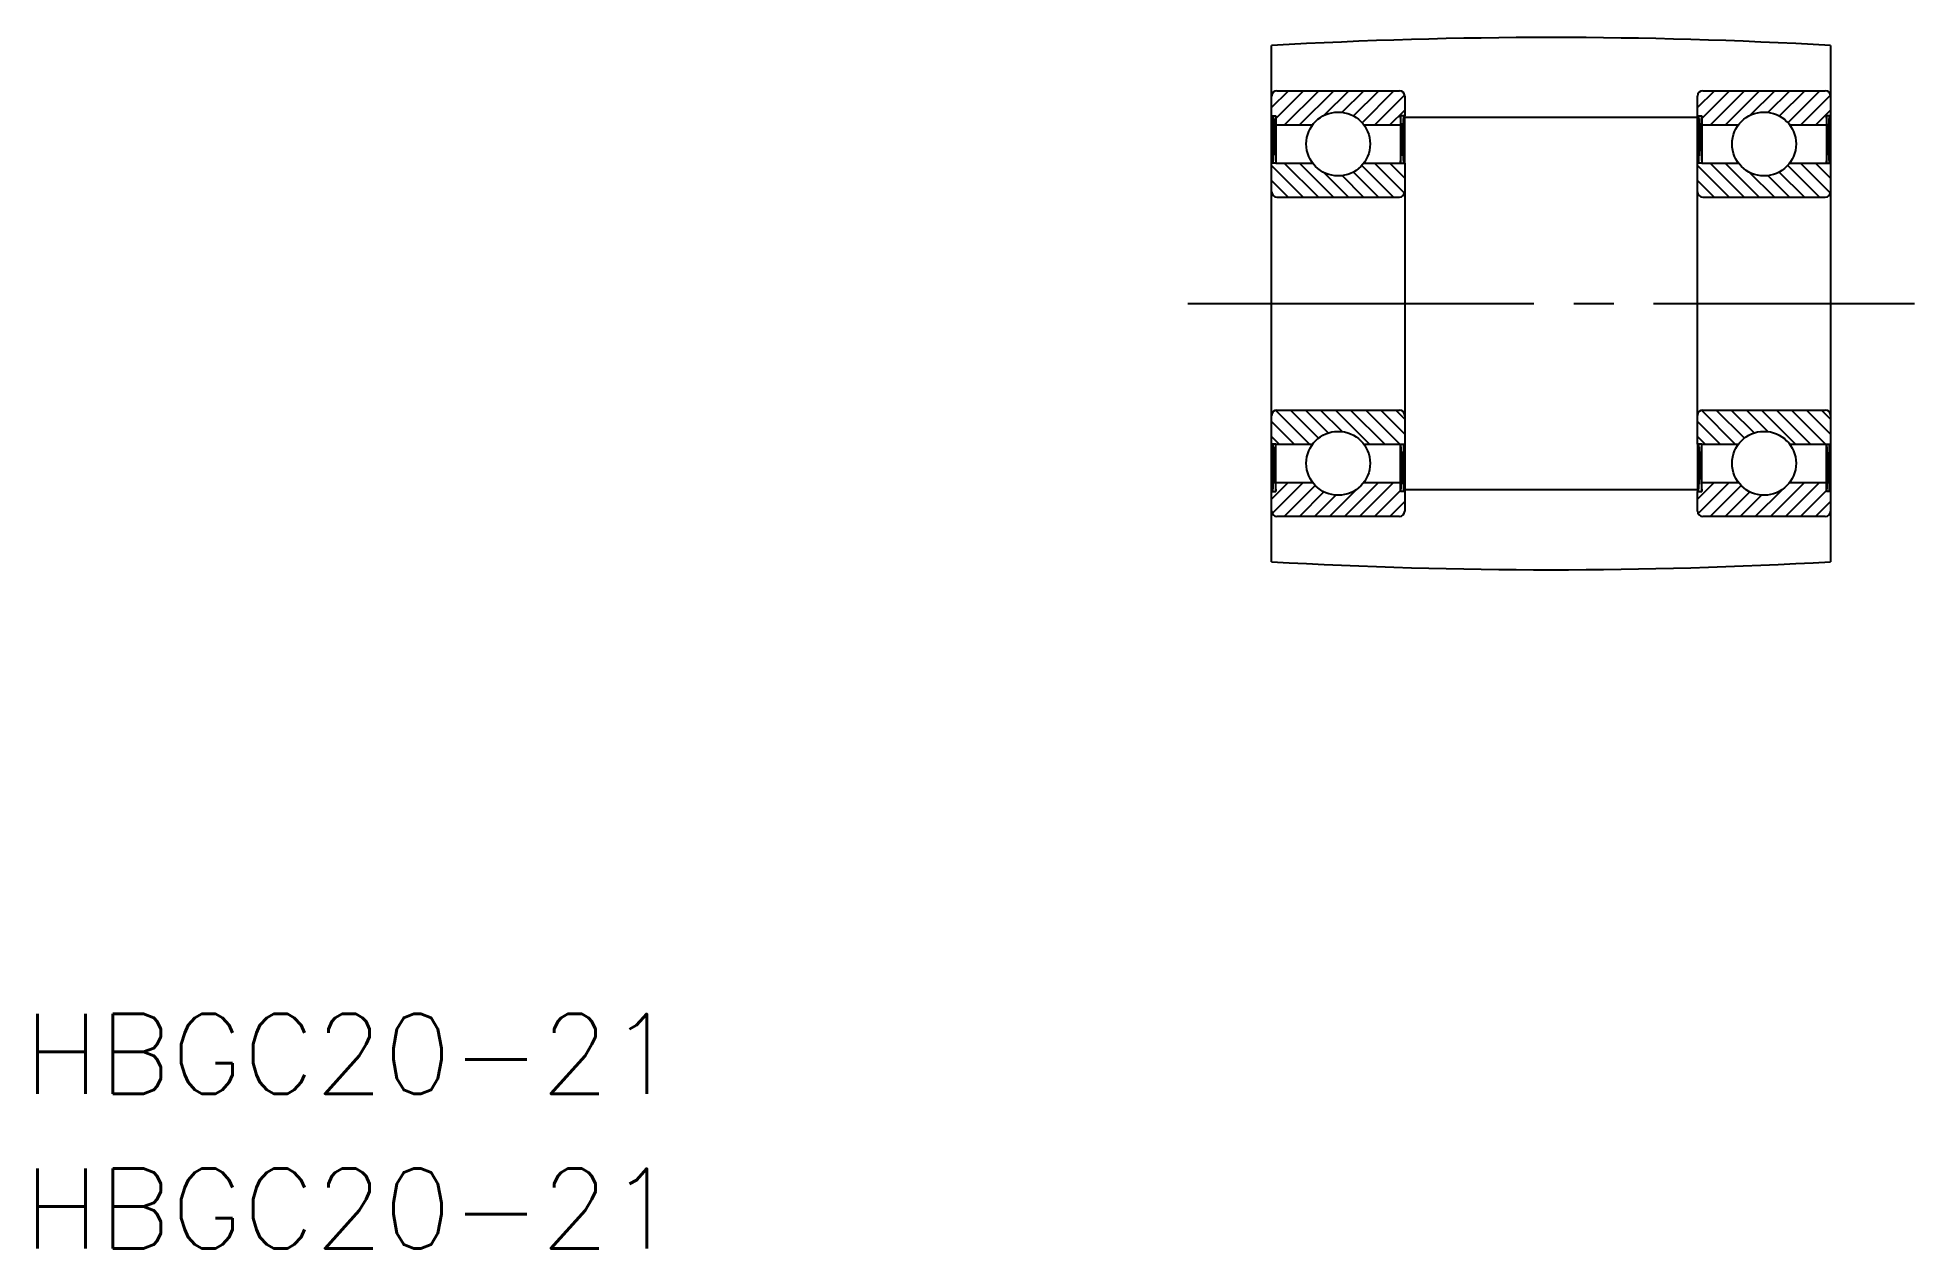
# Model space of a CAD drawing. Extents: x 22.6 to 93.1, y 177.1 to 222.6.
import ezdxf
from ezdxf.enums import TextEntityAlignment as Align

# ---------------------------------------------------------------- set-up
doc = ezdxf.new("R2010")
doc.units = 0
doc.linetypes.add('CENTER', pattern=[17.5, 13, -1.5, 1.5, -1.5])
doc.layers.get('0').update_dxf_attribs({"linetype": 'CONTINUOUS'})
doc.layers.add('CENTER', color=1, linetype='CENTER')
doc.styles.get("Standard").update_dxf_attribs({"font": 'txt.shx', "bigfont": '@extfont2.shx'})

msp = doc.modelspace()

# ---------------------------------------------------------------- linework, layer by layer
at = {"color": 7, "linetype": 'CONTINUOUS'}
for p, q in [((68.944, 202.91), (68.944, 222.31)), ((89.944, 222.31), (89.944, 202.91)), ((68.944, 219.666), (68.944, 220.41)), ((69.144, 220.61), (73.744, 220.61)), ((73.944, 220.41), (73.944, 219.666)), ((84.944, 219.666), (84.944, 220.41)), ((85.144, 220.61), (89.744, 220.61)), ((89.944, 220.41), (89.944, 219.666)), ((68.944, 217.89), (68.944, 219.666)), ((68.944, 219.666), (69.104, 219.666)), ((68.984, 217.89), (69.104, 219.666)), ((68.984, 219.666), (69.104, 217.89)), ((68.984, 219.666), (68.984, 217.89)), ((69.104, 219.666), (69.104, 217.89)), ((69.104, 219.33), (70.484, 219.33)), ((72.404, 219.33), (73.784, 219.33)), ((73.784, 217.89), (73.904, 219.666)), ((73.784, 219.666), (73.784, 217.89)), ((73.904, 217.89), (73.784, 219.666)), ((73.944, 219.666), (73.784, 219.666)), ((73.904, 219.666), (73.904, 217.89)), ((73.944, 217.89), (73.944, 219.666)), ((84.944, 219.61), (73.944, 219.61)), ((84.944, 217.89), (84.944, 219.666)), ((84.944, 219.666), (85.104, 219.666)), ((84.984, 217.89), (85.104, 219.666)), ((84.984, 219.666), (85.104, 217.89)), ((84.984, 219.666), (84.984, 217.89)), ((85.104, 219.666), (85.104, 217.89)), ((85.104, 219.33), (86.484, 219.33)), ((88.404, 219.33), (89.784, 219.33)), ((89.784, 217.89), (89.904, 219.666)), ((89.784, 219.666), (89.784, 217.89)), ((89.904, 217.89), (89.784, 219.666)), ((89.944, 219.666), (89.784, 219.666)), ((89.904, 219.666), (89.904, 217.89)), ((89.944, 217.89), (89.944, 219.666)), ((68.944, 207.33), (68.944, 217.89)), ((69.104, 217.89), (68.944, 217.89)), ((69.104, 217.89), (70.484, 217.89)), ((72.404, 217.89), (73.784, 217.89)), ((73.784, 217.89), (73.944, 217.89)), ((73.944, 217.89), (73.944, 207.33)), ((84.944, 207.33), (84.944, 217.89)), ((85.104, 217.89), (84.944, 217.89)), ((85.104, 217.89), (86.484, 217.89)), ((88.404, 217.89), (89.784, 217.89)), ((89.784, 217.89), (89.944, 217.89)), ((89.944, 217.89), (89.944, 207.33)), ((69.144, 216.61), (73.744, 216.61)), ((85.144, 216.61), (89.744, 216.61)), ((69.144, 208.61), (73.744, 208.61)), ((85.144, 208.61), (89.744, 208.61)), ((69.104, 207.33), (68.944, 207.33)), ((68.944, 207.33), (68.944, 205.554)), ((68.984, 207.33), (69.104, 205.554)), ((68.984, 205.554), (69.104, 207.33)), ((68.984, 205.554), (68.984, 207.33)), ((69.104, 207.33), (70.484, 207.33)), ((69.104, 205.554), (69.104, 207.33)), ((72.404, 207.33), (73.784, 207.33)), ((73.784, 207.33), (73.944, 207.33)), ((73.784, 205.554), (73.784, 207.33)), ((73.904, 207.33), (73.784, 205.554)), ((73.784, 207.33), (73.904, 205.554)), ((73.904, 205.554), (73.904, 207.33)), ((73.944, 207.33), (73.944, 205.554)), ((85.104, 207.33), (84.944, 207.33)), ((84.944, 207.33), (84.944, 205.554)), ((84.984, 207.33), (85.104, 205.554)), ((84.984, 205.554), (85.104, 207.33)), ((84.984, 205.554), (84.984, 207.33)), ((85.104, 207.33), (86.484, 207.33)), ((85.104, 205.554), (85.104, 207.33)), ((88.404, 207.33), (89.784, 207.33)), ((89.784, 207.33), (89.944, 207.33)), ((89.784, 205.554), (89.784, 207.33)), ((89.904, 207.33), (89.784, 205.554)), ((89.784, 207.33), (89.904, 205.554)), ((89.904, 205.554), (89.904, 207.33)), ((89.944, 207.33), (89.944, 205.554)), ((68.944, 204.81), (68.944, 205.554)), ((68.944, 205.554), (69.104, 205.554)), ((69.104, 205.89), (70.484, 205.89)), ((72.404, 205.89), (73.784, 205.89)), ((73.944, 205.554), (73.784, 205.554)), ((84.944, 205.61), (73.944, 205.61)), ((73.944, 205.554), (73.944, 204.81)), ((84.944, 204.81), (84.944, 205.554)), ((84.944, 205.554), (85.104, 205.554)), ((85.104, 205.89), (86.484, 205.89)), ((88.404, 205.89), (89.784, 205.89)), ((89.944, 205.554), (89.784, 205.554)), ((89.944, 205.554), (89.944, 204.81)), ((73.744, 204.61), (69.144, 204.61)), ((89.744, 204.61), (85.144, 204.61))]:
    msp.add_line(p, q, dxfattribs=at)
at = {"color": 3, "linetype": 'CONTINUOUS'}
for p, q in [((68.944, 219.975), (69.579, 220.61)), ((69.104, 219.569), (70.145, 220.61)), ((69.431, 219.33), (70.711, 220.61)), ((69.996, 219.33), (71.276, 220.61)), ((70.923, 219.691), (71.842, 220.61)), ((71.598, 219.8), (72.408, 220.61)), ((72.024, 219.661), (72.973, 220.61)), ((72.339, 219.41), (73.539, 220.61)), ((72.825, 219.33), (73.941, 220.446)), ((84.944, 219.975), (85.579, 220.61)), ((85.104, 219.569), (86.145, 220.61)), ((85.431, 219.33), (86.711, 220.61)), ((85.996, 219.33), (87.276, 220.61)), ((86.923, 219.691), (87.842, 220.61)), ((87.598, 219.8), (88.408, 220.61)), ((88.024, 219.661), (88.973, 220.61)), ((88.339, 219.41), (89.539, 220.61)), ((88.825, 219.33), (89.941, 220.446)), ((73.39, 219.33), (73.944, 219.884)), ((89.39, 219.33), (89.944, 219.884)), ((70.133, 216.61), (68.944, 217.799)), ((69.567, 216.61), (68.944, 217.233)), ((70.698, 216.61), (69.418, 217.89)), ((71.264, 216.61), (69.984, 217.89)), ((71.83, 216.61), (70.899, 217.541)), ((72.395, 216.61), (71.587, 217.419)), ((72.961, 216.61), (72.016, 217.555)), ((73.527, 216.61), (72.333, 217.804)), ((73.938, 216.764), (72.812, 217.89)), ((73.944, 217.324), (73.378, 217.89)), ((86.133, 216.61), (84.944, 217.799)), ((85.567, 216.61), (84.944, 217.233)), ((86.698, 216.61), (85.418, 217.89)), ((87.264, 216.61), (85.984, 217.89)), ((87.83, 216.61), (86.899, 217.541)), ((88.395, 216.61), (87.587, 217.419)), ((88.961, 216.61), (88.016, 217.555)), ((89.527, 216.61), (88.333, 217.804)), ((89.938, 216.764), (88.812, 217.89)), ((89.944, 217.324), (89.378, 217.89)), ((69.796, 207.33), (68.944, 208.182)), ((70.362, 207.33), (69.089, 208.603)), ((70.703, 207.554), (69.647, 208.61)), ((71.072, 207.751), (70.213, 208.61)), ((71.587, 207.802), (70.779, 208.61)), ((72.624, 207.33), (71.344, 208.61)), ((73.19, 207.33), (71.91, 208.61)), ((73.756, 207.33), (72.476, 208.61)), ((73.944, 207.708), (73.042, 208.61)), ((73.944, 208.273), (73.607, 208.61)), ((85.796, 207.33), (84.944, 208.182)), ((86.362, 207.33), (85.089, 208.603)), ((86.703, 207.554), (85.647, 208.61)), ((87.072, 207.751), (86.213, 208.61)), ((87.587, 207.802), (86.779, 208.61)), ((88.624, 207.33), (87.344, 208.61)), ((89.19, 207.33), (87.91, 208.61)), ((89.756, 207.33), (88.476, 208.61)), ((89.944, 207.708), (89.042, 208.61)), ((89.944, 208.273), (89.607, 208.61)), ((69.23, 207.33), (68.944, 207.617)), ((85.23, 207.33), (84.944, 207.617)), ((68.944, 205.267), (69.567, 205.89)), ((68.964, 204.722), (70.133, 205.89)), ((69.418, 204.61), (70.583, 205.774)), ((69.984, 204.61), (70.91, 205.536)), ((70.55, 204.61), (71.353, 205.414)), ((71.115, 204.61), (72.133, 205.628)), ((71.681, 204.61), (72.961, 205.89)), ((72.247, 204.61), (73.527, 205.89)), ((72.812, 204.61), (73.784, 205.582)), ((84.944, 205.267), (85.567, 205.89)), ((84.964, 204.722), (86.133, 205.89)), ((85.418, 204.61), (86.583, 205.774)), ((85.984, 204.61), (86.91, 205.536)), ((86.55, 204.61), (87.353, 205.414)), ((87.115, 204.61), (88.133, 205.628)), ((87.681, 204.61), (88.961, 205.89)), ((88.247, 204.61), (89.527, 205.89)), ((88.812, 204.61), (89.784, 205.582)), ((73.378, 204.61), (73.944, 205.176)), ((89.378, 204.61), (89.944, 205.176))]:
    msp.add_line(p, q, dxfattribs=at)
at = {"color": 7, "linetype": 'CONTINUOUS'}
for centre in [(71.444, 218.61), (87.444, 218.61), (71.444, 206.61), (87.444, 206.61)]:
    msp.add_circle(centre, 1.2, dxfattribs=at)
for centre, radius, start, end in [((79.444, 38.71), 183.9, 86.72685, 93.27315), ((69.144, 220.41), 0.2, 90, 180), ((73.744, 220.41), 0.2, 0, 90), ((85.144, 220.41), 0.2, 90, 180), ((89.744, 220.41), 0.2, 0, 90), ((69.144, 216.81), 0.2, 180, 270), ((73.744, 216.81), 0.2, 270, 0), ((85.144, 216.81), 0.2, 180, 270), ((89.744, 216.81), 0.2, 270, 0), ((69.144, 208.41), 0.2, 90, 180), ((73.744, 208.41), 0.2, 0, 90), ((85.144, 208.41), 0.2, 90, 180), ((89.744, 208.41), 0.2, 0, 90), ((69.144, 204.81), 0.2, 180, 270), ((73.744, 204.81), 0.2, 270, 0), ((85.144, 204.81), 0.2, 180, 270), ((89.744, 204.81), 0.2, 270, 0), ((79.444, 386.51), 183.9, 266.72685, 273.27315)]:
    msp.add_arc(centre, radius, start, end, dxfattribs=at)
at = {"layer": 'CENTER', "color": 1, "linetype": 'CENTER'}
msp.add_line((65.794, 212.61), (93.094, 212.61), dxfattribs=at)

# ---------------------------------------------------------------- texts
at = {"color": 7, "linetype": 'CONTINUOUS'}
for p in [(22.065, 184.416), (22.065, 178.601)]:
    msp.add_text('HBGC20-21', height=3, dxfattribs=at).set_placement(p, align=Align.MIDDLE_LEFT)

doc.saveas('drawing.dxf')
